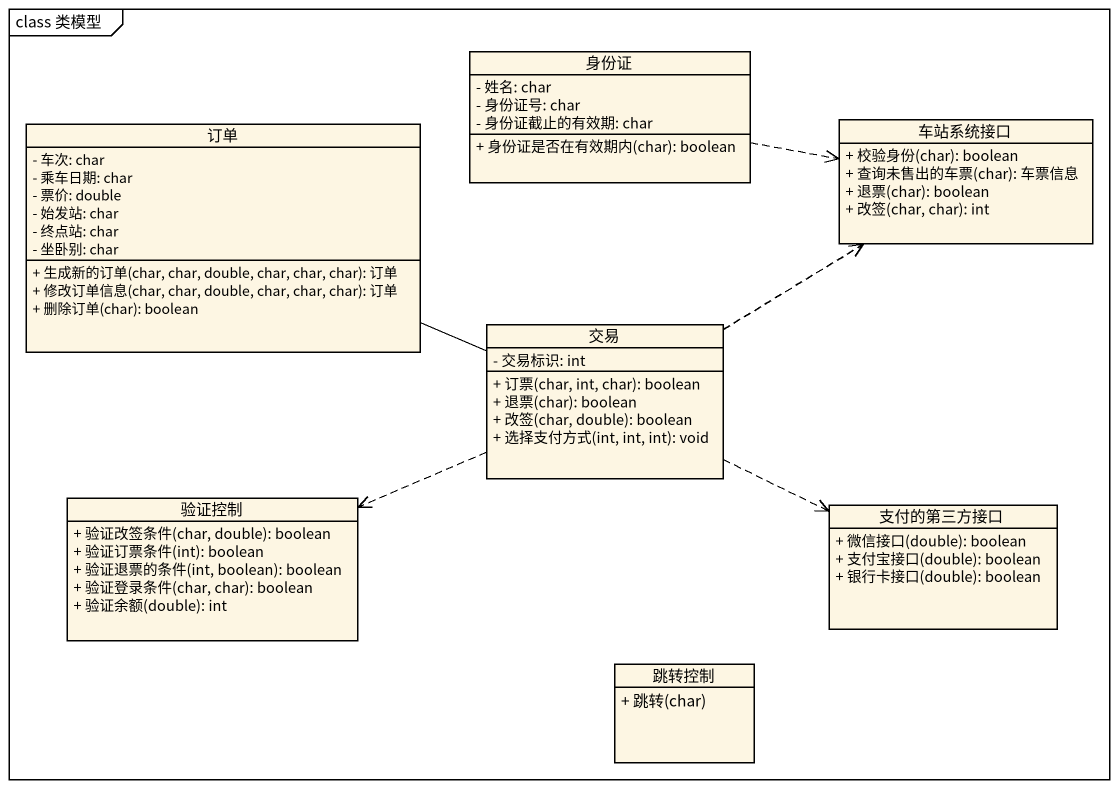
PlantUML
@startuml
mainframe class 类模型
hide circle
hide empty members
skinparam classAttributeIconSize 0
class 身份证 {
  - 姓名: char
  - 身份证号: char
  - 身份证截止的有效期: char
  + 身份证是否在有效期内(char): boolean
}
class 订单 {
  - 车次: char
  - 乘车日期: char
  - 票价: double
  - 始发站: char
  - 终点站: char
  - 坐卧别: char
  + 生成新的订单(char, char, double, char, char, char): 订单
  + 修改订单信息(char, char, double, char, char, char): 订单
  + 删除订单(char): boolean
}
class 车站系统接口 {
  + 校验身份(char): boolean
  + 查询未售出的车票(char): 车票信息
  + 退票(char): boolean
  + 改签(char, char): int
}
class 交易 {
  - 交易标识: int
  + 订票(char, int, char): boolean
  + 退票(char): boolean
  + 改签(char, double): boolean
  + 选择支付方式(int, int, int): void
}
class 验证控制 {
  + 验证改签条件(char, double): boolean
  + 验证订票条件(int): boolean
  + 验证退票的条件(int, boolean): boolean
  + 验证登录条件(char, char): boolean
  + 验证余额(double): int
}
class 支付的第三方接口 {
  + 微信接口(double): boolean
  + 支付宝接口(double): boolean
  + 银行卡接口(double): boolean
}
class 跳转控制 {
  + 跳转(char)
}
身份证 .right.> 车站系统接口
交易 -left- 订单
交易 .up.> 车站系统接口
交易 .left.> 验证控制
交易 .right.> 支付的第三方接口
@enduml
